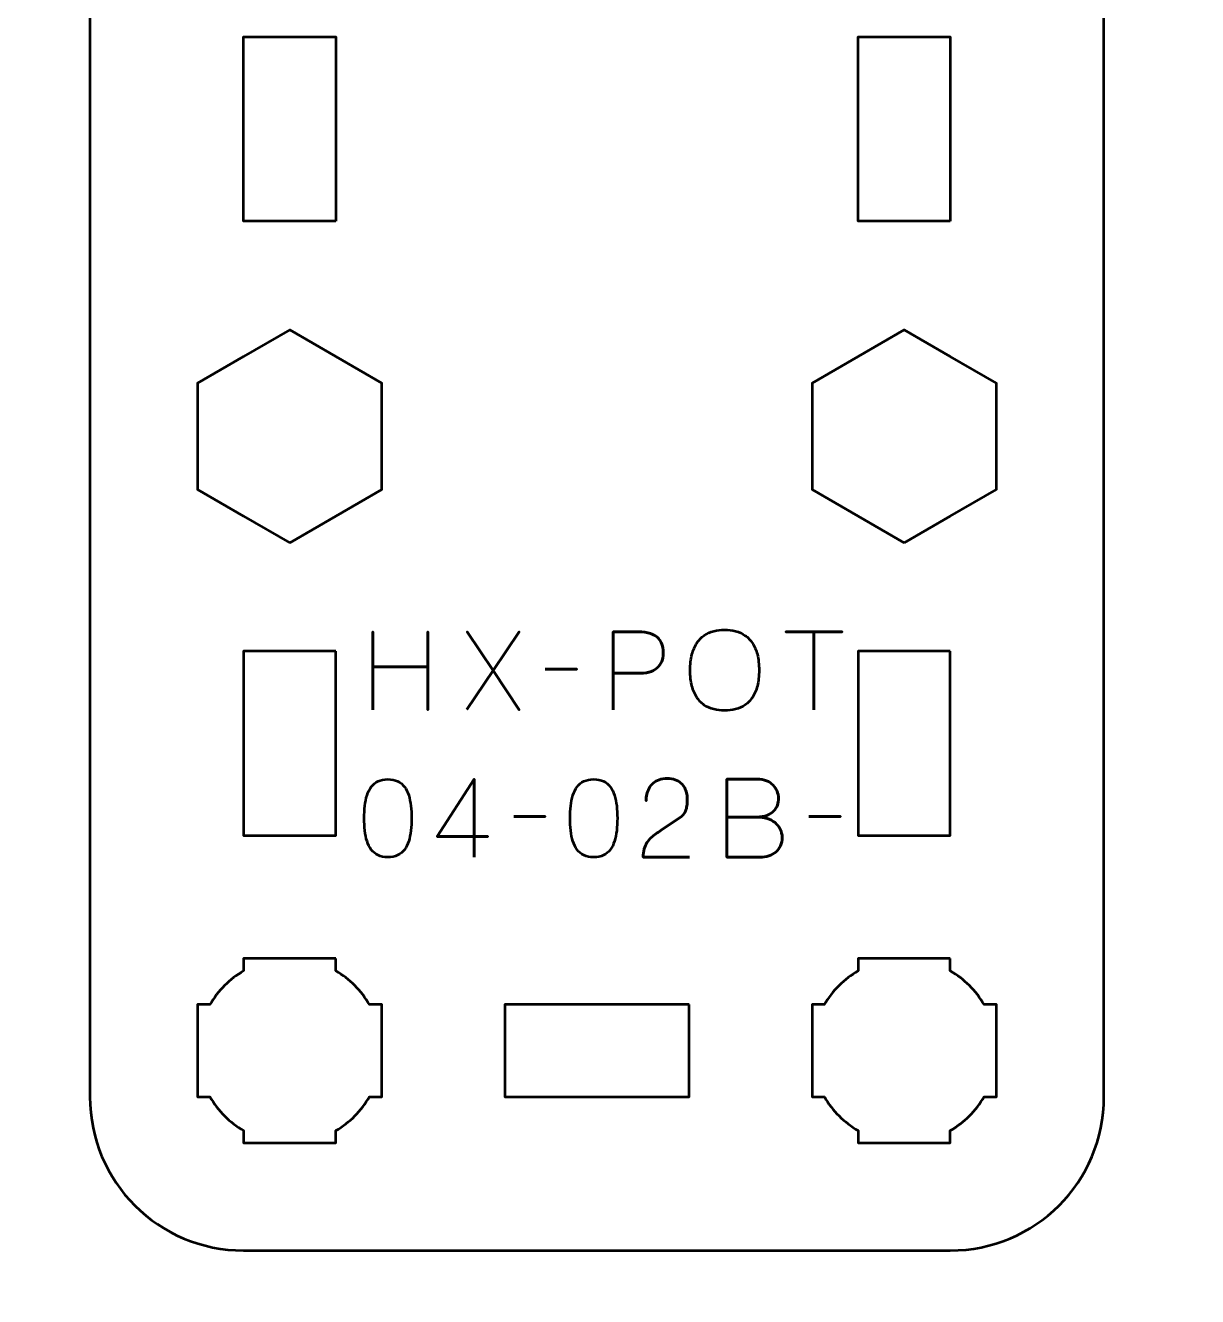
# Model space of a CAD drawing. Header units: centimetres. Extents: x -21 to 0, y -29.7 to 0.
# Drawn here: x -11.96 to -8.145, y -15.55 to -11.413 of the extents above; entities that cross this region are included whole.
import ezdxf

# ---------------------------------------------------------------- set-up
doc = ezdxf.new("R2010")
doc.units = ezdxf.units.CM
doc.header["$MEASUREMENT"] = 0
doc.layers.add('Layer 1', color=7, linetype='Continuous')

msp = doc.modelspace()

# ---------------------------------------------------------------- linework, layer by layer
at = {"layer": 'Layer 1', "color": 1, "lineweight": 53}
msp.add_open_spline([(-21.00003, -29.19995), (-21.00003, -29.19995), (-21.00003, -5.29992), (-21.00003, -5.29992), (-21.00003, -5.29992), (-21.00003, -5.21709), (-20.93286, -5.14992), (-20.85003, -5.14992), (-20.85003, -5.14992), (-20.7672, -5.14992), (-20.70003, -5.08275), (-20.70003, -4.99992), (-20.70003, -4.99992), (-20.70003, -4.91709), (-20.7672, -4.84992), (-20.85003, -4.84992), (-20.85003, -4.84992), (-20.93286, -4.84992), (-21.00003, -4.78275), (-21.00003, -4.69992), (-21.00003, -4.69992), (-21.00003, -4.61709), (-20.93286, -4.54992), (-20.85003, -4.54992), (-20.85003, -4.54992), (-20.7672, -4.54992), (-20.70003, -4.48275), (-20.70003, -4.39992), (-20.70003, -4.39992), (-20.70003, -4.31709), (-20.7672, -4.24992), (-20.85003, -4.24992), (-20.85003, -4.24992), (-20.93286, -4.24992), (-21.00003, -4.18275), (-21.00003, -4.09992), (-21.00003, -4.09992), (-21.00003, -4.01709), (-20.93286, -3.94992), (-20.85003, -3.94992), (-20.85003, -3.94992), (-20.7672, -3.94992), (-20.70003, -3.88275), (-20.70003, -3.79992), (-20.70003, -3.79992), (-20.70003, -3.71709), (-20.7672, -3.64992), (-20.85003, -3.64992), (-20.85003, -3.64992), (-20.93286, -3.64992), (-21.00003, -3.58275), (-21.00003, -3.49992), (-21.00003, -3.49992), (-21.00003, -3.41709), (-20.93286, -3.34992), (-20.85003, -3.34992), (-20.85003, -3.34992), (-20.7672, -3.34992), (-20.70003, -3.28275), (-20.70003, -3.19992), (-20.70003, -3.19992), (-20.70003, -3.11709), (-20.7672, -3.04992), (-20.85003, -3.04992), (-20.85003, -3.04992), (-20.93286, -3.04992), (-21.00003, -2.98275), (-21.00003, -2.89992), (-21.00003, -2.89992), (-21.00003, -2.81709), (-20.93286, -2.74992), (-20.85003, -2.74992), (-20.85003, -2.74992), (-20.7672, -2.74992), (-20.70003, -2.68275), (-20.70003, -2.59992), (-20.70003, -2.59992), (-20.70003, -2.51709), (-20.7672, -2.44992), (-20.85003, -2.44992), (-20.85003, -2.44992), (-20.93286, -2.44992), (-21.00003, -2.38275), (-21.00003, -2.29992), (-21.00003, -2.29992), (-21.00003, -2.21709), (-20.93286, -2.14992), (-20.85003, -2.14992), (-20.85003, -2.14992), (-20.7672, -2.14992), (-20.70003, -2.08275), (-20.70003, -1.99992), (-20.70003, -1.99992), (-20.70003, -1.91709), (-20.7672, -1.84992), (-20.85003, -1.84992), (-20.85003, -1.84992), (-20.93286, -1.84992), (-21.00003, -1.78275), (-21.00003, -1.69992), (-21.00003, -1.69992), (-21.00003, -1.61709), (-20.93286, -1.54992), (-20.85003, -1.54992), (-20.85003, -1.54992), (-20.7672, -1.54992), (-20.70003, -1.48275), (-20.70003, -1.39992), (-20.70003, -1.39992), (-20.70003, -1.31709), (-20.7672, -1.24992), (-20.85003, -1.24992), (-20.85003, -1.24992), (-20.93286, -1.24992), (-21.00003, -1.18275), (-21.00003, -1.09992), (-21.00003, -1.09992), (-21.00003, -1.09992), (-21.00003, -0.49992), (-21.00003, -0.49992), (-21.00003, -0.49992), (-21.00003, -0.22295), (-20.77694, 0.00004), (-20.49994, 0.00004), (-20.49994, 0.00004), (-20.49994, 0.00004), (-0.50008, 0.00004), (-0.50008, 0.00004), (-0.50008, 0.00004), (-0.22294, 0.00004), (0.00002, -0.22295), (0.00002, -0.49992), (0.00002, -0.49992), (0.00002, -0.49992), (0.00002, -29.19995), (0.00002, -29.19995), (0.00002, -29.19995), (0.00002, -29.47695), (-0.22294, -29.70004), (-0.50008, -29.70004), (-0.50008, -29.70004), (-0.50008, -29.70004), (-20.49994, -29.70004), (-20.49994, -29.70004), (-20.49994, -29.70004), (-20.77694, -29.70004), (-21.00003, -29.47695), (-21.00003, -29.19995)], degree=3, knots=[0, 0, 0, 0, 0.027027, 0.027027, 0.027027, 0.027027, 0.0540541, 0.0540541, 0.0540541, 0.0540541, 0.0810811, 0.0810811, 0.0810811, 0.0810811, 0.1081081, 0.1081081, 0.1081081, 0.1081081, 0.1351351, 0.1351351, 0.1351351, 0.1351351, 0.1621622, 0.1621622, 0.1621622, 0.1621622, 0.1891892, 0.1891892, 0.1891892, 0.1891892, 0.2162162, 0.2162162, 0.2162162, 0.2162162, 0.2432432, 0.2432432, 0.2432432, 0.2432432, 0.2702703, 0.2702703, 0.2702703, 0.2702703, 0.2972973, 0.2972973, 0.2972973, 0.2972973, 0.3243243, 0.3243243, 0.3243243, 0.3243243, 0.3513514, 0.3513514, 0.3513514, 0.3513514, 0.3783784, 0.3783784, 0.3783784, 0.3783784, 0.4054054, 0.4054054, 0.4054054, 0.4054054, 0.4324324, 0.4324324, 0.4324324, 0.4324324, 0.4594595, 0.4594595, 0.4594595, 0.4594595, 0.4864865, 0.4864865, 0.4864865, 0.4864865, 0.5135135, 0.5135135, 0.5135135, 0.5135135, 0.5405405, 0.5405405, 0.5405405, 0.5405405, 0.5675676, 0.5675676, 0.5675676, 0.5675676, 0.5945946, 0.5945946, 0.5945946, 0.5945946, 0.6216216, 0.6216216, 0.6216216, 0.6216216, 0.6486486, 0.6486486, 0.6486486, 0.6486486, 0.6756757, 0.6756757, 0.6756757, 0.6756757, 0.7027027, 0.7027027, 0.7027027, 0.7027027, 0.7297297, 0.7297297, 0.7297297, 0.7297297, 0.7567568, 0.7567568, 0.7567568, 0.7567568, 0.7837838, 0.7837838, 0.7837838, 0.7837838, 0.8108108, 0.8108108, 0.8108108, 0.8108108, 0.8378378, 0.8378378, 0.8378378, 0.8378378, 0.8648649, 0.8648649, 0.8648649, 0.8648649, 0.8918919, 0.8918919, 0.8918919, 0.8918919, 0.9189189, 0.9189189, 0.9189189, 0.9189189, 0.9459459, 0.9459459, 0.9459459, 0.9459459, 0.972973, 0.972973, 0.972973, 0.972973, 1, 1, 1, 1], dxfattribs=at)
at = {"layer": 'Layer 1', "color": 3, "lineweight": 53}
msp.add_open_spline([(-8.45002, -8.60008), (-8.45002, -8.60008), (-8.45002, -14.89993), (-8.45002, -14.89993), (-8.45002, -14.89993), (-8.45002, -15.17706), (-8.67312, -15.40002), (-8.95012, -15.40002), (-8.95012, -15.40002), (-8.95012, -15.40002), (-11.25004, -15.40002), (-11.25004, -15.40002), (-11.25004, -15.40002), (-11.52705, -15.40002), (-11.75, -15.17706), (-11.75, -14.89993), (-11.75, -14.89993), (-11.75, -14.89993), (-11.75, -8.60008), (-11.75, -8.60008), (-11.75, -8.60008), (-11.75, -8.32309), (-11.52705, -8.1), (-11.25004, -8.1), (-11.25004, -8.1), (-11.25004, -8.1), (-8.95012, -8.1), (-8.95012, -8.1), (-8.95012, -8.1), (-8.67312, -8.1), (-8.45002, -8.32309), (-8.45002, -8.60008)], degree=3, knots=[0, 0, 0, 0, 0.125, 0.125, 0.125, 0.125, 0.25, 0.25, 0.25, 0.25, 0.375, 0.375, 0.375, 0.375, 0.5, 0.5, 0.5, 0.5, 0.625, 0.625, 0.625, 0.625, 0.75, 0.75, 0.75, 0.75, 0.875, 0.875, 0.875, 0.875, 1, 1, 1, 1], dxfattribs=at)
at = {"layer": 'Layer 1', "lineweight": 53}
for points, knots in [([(-10.94996, -12.05002), (-10.94996, -12.05002), (-10.94996, -11.45002), (-10.94996, -11.45002), (-10.94996, -11.45002), (-10.94996, -11.45002), (-11.24996, -11.45002), (-11.24996, -11.45002), (-11.24996, -11.45002), (-11.24996, -11.45002), (-11.24996, -12.05002), (-11.24996, -12.05002), (-11.24996, -12.05002), (-11.24996, -12.05002), (-10.94996, -12.05002), (-10.94996, -12.05002)], [0, 0, 0, 0, 0.25, 0.25, 0.25, 0.25, 0.5, 0.5, 0.5, 0.5, 0.75, 0.75, 0.75, 0.75, 1, 1, 1, 1]), ([(-8.95004, -12.05002), (-8.95004, -12.05002), (-8.95004, -11.45002), (-8.95004, -11.45002), (-8.95004, -11.45002), (-8.95004, -11.45002), (-9.25004, -11.45002), (-9.25004, -11.45002), (-9.25004, -11.45002), (-9.25004, -11.45002), (-9.25004, -12.05002), (-9.25004, -12.05002), (-9.25004, -12.05002), (-9.25004, -12.05002), (-8.95004, -12.05002), (-8.95004, -12.05002)], [0, 0, 0, 0, 0.25, 0.25, 0.25, 0.25, 0.5, 0.5, 0.5, 0.5, 0.75, 0.75, 0.75, 0.75, 1, 1, 1, 1]), ([(-11.1, -13.09639), (-11.1, -13.09639), (-11.24999, -13.0098), (-11.24999, -13.0098), (-11.24999, -13.0098), (-11.24999, -13.0098), (-11.4, -12.9232), (-11.4, -12.9232), (-11.4, -12.9232), (-11.4, -12.9232), (-11.4, -12.74999), (-11.4, -12.74999), (-11.4, -12.74999), (-11.4, -12.74999), (-11.4, -12.57678), (-11.4, -12.57678), (-11.4, -12.57678), (-11.4, -12.57678), (-11.24999, -12.49018), (-11.24999, -12.49018), (-11.24999, -12.49018), (-11.24999, -12.49018), (-11.1, -12.40359), (-11.1, -12.40359), (-11.1, -12.40359), (-11.1, -12.40359), (-10.95001, -12.49018), (-10.95001, -12.49018), (-10.95001, -12.49018), (-10.95001, -12.49018), (-10.8, -12.57678), (-10.8, -12.57678), (-10.8, -12.57678), (-10.8, -12.57678), (-10.8, -12.74999), (-10.8, -12.74999), (-10.8, -12.74999), (-10.8, -12.74999), (-10.8, -12.9232), (-10.8, -12.9232), (-10.8, -12.9232), (-10.8, -12.9232), (-10.95001, -13.0098), (-10.95001, -13.0098), (-10.95001, -13.0098), (-10.95001, -13.0098), (-11.1, -13.09639), (-11.1, -13.09639)], [0, 0, 0, 0, 0.0833333, 0.0833333, 0.0833333, 0.0833333, 0.1666667, 0.1666667, 0.1666667, 0.1666667, 0.25, 0.25, 0.25, 0.25, 0.3333333, 0.3333333, 0.3333333, 0.3333333, 0.4166667, 0.4166667, 0.4166667, 0.4166667, 0.5, 0.5, 0.5, 0.5, 0.5833333, 0.5833333, 0.5833333, 0.5833333, 0.6666667, 0.6666667, 0.6666667, 0.6666667, 0.75, 0.75, 0.75, 0.75, 0.8333333, 0.8333333, 0.8333333, 0.8333333, 0.9166667, 0.9166667, 0.9166667, 0.9166667, 1, 1, 1, 1]), ([(-9.1, -13.09639), (-9.1, -13.09639), (-9.24999, -13.0098), (-9.24999, -13.0098), (-9.24999, -13.0098), (-9.24999, -13.0098), (-9.4, -12.9232), (-9.4, -12.9232), (-9.4, -12.9232), (-9.4, -12.9232), (-9.4, -12.74999), (-9.4, -12.74999), (-9.4, -12.74999), (-9.4, -12.74999), (-9.4, -12.57678), (-9.4, -12.57678), (-9.4, -12.57678), (-9.4, -12.57678), (-9.24999, -12.49018), (-9.24999, -12.49018), (-9.24999, -12.49018), (-9.24999, -12.49018), (-9.1, -12.40359), (-9.1, -12.40359), (-9.1, -12.40359), (-9.1, -12.40359), (-8.95001, -12.49018), (-8.95001, -12.49018), (-8.95001, -12.49018), (-8.95001, -12.49018), (-8.8, -12.57678), (-8.8, -12.57678), (-8.8, -12.57678), (-8.8, -12.57678), (-8.8, -12.74999), (-8.8, -12.74999), (-8.8, -12.74999), (-8.8, -12.74999), (-8.8, -12.9232), (-8.8, -12.9232), (-8.8, -12.9232), (-8.8, -12.9232), (-8.95001, -13.0098), (-8.95001, -13.0098), (-8.95001, -13.0098), (-8.95001, -13.0098), (-9.1, -13.09639), (-9.1, -13.09639)], [0, 0, 0, 0, 0.0833333, 0.0833333, 0.0833333, 0.0833333, 0.1666667, 0.1666667, 0.1666667, 0.1666667, 0.25, 0.25, 0.25, 0.25, 0.3333333, 0.3333333, 0.3333333, 0.3333333, 0.4166667, 0.4166667, 0.4166667, 0.4166667, 0.5, 0.5, 0.5, 0.5, 0.5833333, 0.5833333, 0.5833333, 0.5833333, 0.6666667, 0.6666667, 0.6666667, 0.6666667, 0.75, 0.75, 0.75, 0.75, 0.8333333, 0.8333333, 0.8333333, 0.8333333, 0.9166667, 0.9166667, 0.9166667, 0.9166667, 1, 1, 1, 1]), ([(-10.95004, -13.44998), (-10.95004, -13.44998), (-10.95004, -14.04998), (-10.95004, -14.04998), (-10.95004, -14.04998), (-10.95004, -14.04998), (-11.25004, -14.04998), (-11.25004, -14.04998), (-11.25004, -14.04998), (-11.25004, -14.04998), (-11.25004, -13.44998), (-11.25004, -13.44998), (-11.25004, -13.44998), (-11.25004, -13.44998), (-10.95004, -13.44998), (-10.95004, -13.44998)], [0, 0, 0, 0, 0.25, 0.25, 0.25, 0.25, 0.5, 0.5, 0.5, 0.5, 0.75, 0.75, 0.75, 0.75, 1, 1, 1, 1]), ([(-8.95012, -13.44998), (-8.95012, -13.44998), (-8.95012, -14.04998), (-8.95012, -14.04998), (-8.95012, -14.04998), (-8.95012, -14.04998), (-9.25012, -14.04998), (-9.25012, -14.04998), (-9.25012, -14.04998), (-9.25012, -14.04998), (-9.25012, -13.44998), (-9.25012, -13.44998), (-9.25012, -13.44998), (-9.25012, -13.44998), (-8.95012, -13.44998), (-8.95012, -13.44998)], [0, 0, 0, 0, 0.25, 0.25, 0.25, 0.25, 0.5, 0.5, 0.5, 0.5, 0.75, 0.75, 0.75, 0.75, 1, 1, 1, 1]), ([(-10.94993, -14.44999), (-10.94993, -14.44999), (-10.94993, -14.4901), (-10.94993, -14.4901), (-10.94993, -14.4901), (-10.90445, -14.51642), (-10.86642, -14.55445), (-10.84011, -14.59992), (-10.84011, -14.59992), (-10.84011, -14.59992), (-10.8, -14.59992), (-10.8, -14.59992), (-10.8, -14.59992), (-10.8, -14.59992), (-10.8, -14.74999), (-10.8, -14.74999), (-10.8, -14.74999), (-10.8, -14.74999), (-10.8, -14.89992), (-10.8, -14.89992), (-10.8, -14.89992), (-10.8, -14.89992), (-10.84011, -14.89992), (-10.84011, -14.89992), (-10.84011, -14.89992), (-10.86642, -14.94554), (-10.90445, -14.98346), (-10.94993, -15.00978), (-10.94993, -15.00978), (-10.94993, -15.00978), (-10.94993, -15.05), (-10.94993, -15.05), (-10.94993, -15.05), (-10.94993, -15.05), (-11.1, -15.05), (-11.1, -15.05), (-11.1, -15.05), (-11.1, -15.05), (-11.24993, -15.05), (-11.24993, -15.05), (-11.24993, -15.05), (-11.24993, -15.05), (-11.24993, -15.00978), (-11.24993, -15.00978), (-11.24993, -15.00978), (-11.2954, -14.98346), (-11.33343, -14.94554), (-11.35975, -14.89992), (-11.35975, -14.89992), (-11.35975, -14.89992), (-11.4, -14.89992), (-11.4, -14.89992), (-11.4, -14.89992), (-11.4, -14.89992), (-11.4, -14.74999), (-11.4, -14.74999), (-11.4, -14.74999), (-11.4, -14.74999), (-11.4, -14.59992), (-11.4, -14.59992), (-11.4, -14.59992), (-11.4, -14.59992), (-11.35975, -14.59992), (-11.35975, -14.59992), (-11.35975, -14.59992), (-11.33343, -14.55445), (-11.2954, -14.51642), (-11.24993, -14.4901), (-11.24993, -14.4901), (-11.24993, -14.4901), (-11.24993, -14.44999), (-11.24993, -14.44999), (-11.24993, -14.44999), (-11.24993, -14.44999), (-11.1, -14.44999), (-11.1, -14.44999), (-11.1, -14.44999), (-11.1, -14.44999), (-10.94993, -14.44999), (-10.94993, -14.44999)], [0, 0, 0, 0, 0.05, 0.05, 0.05, 0.05, 0.1, 0.1, 0.1, 0.1, 0.15, 0.15, 0.15, 0.15, 0.2, 0.2, 0.2, 0.2, 0.25, 0.25, 0.25, 0.25, 0.3, 0.3, 0.3, 0.3, 0.35, 0.35, 0.35, 0.35, 0.4, 0.4, 0.4, 0.4, 0.45, 0.45, 0.45, 0.45, 0.5, 0.5, 0.5, 0.5, 0.55, 0.55, 0.55, 0.55, 0.6, 0.6, 0.6, 0.6, 0.65, 0.65, 0.65, 0.65, 0.7, 0.7, 0.7, 0.7, 0.75, 0.75, 0.75, 0.75, 0.8, 0.8, 0.8, 0.8, 0.85, 0.85, 0.85, 0.85, 0.9, 0.9, 0.9, 0.9, 0.95, 0.95, 0.95, 0.95, 1, 1, 1, 1]), ([(-8.94993, -14.44999), (-8.94993, -14.44999), (-8.94993, -14.4901), (-8.94993, -14.4901), (-8.94993, -14.4901), (-8.90445, -14.51642), (-8.86642, -14.55445), (-8.84011, -14.59992), (-8.84011, -14.59992), (-8.84011, -14.59992), (-8.8, -14.59992), (-8.8, -14.59992), (-8.8, -14.59992), (-8.8, -14.59992), (-8.8, -14.74999), (-8.8, -14.74999), (-8.8, -14.74999), (-8.8, -14.74999), (-8.8, -14.89992), (-8.8, -14.89992), (-8.8, -14.89992), (-8.8, -14.89992), (-8.84011, -14.89992), (-8.84011, -14.89992), (-8.84011, -14.89992), (-8.86642, -14.94554), (-8.90445, -14.98346), (-8.94993, -15.00978), (-8.94993, -15.00978), (-8.94993, -15.00978), (-8.94993, -15.05), (-8.94993, -15.05), (-8.94993, -15.05), (-8.94993, -15.05), (-9.1, -15.05), (-9.1, -15.05), (-9.1, -15.05), (-9.1, -15.05), (-9.24993, -15.05), (-9.24993, -15.05), (-9.24993, -15.05), (-9.24993, -15.05), (-9.24993, -15.00978), (-9.24993, -15.00978), (-9.24993, -15.00978), (-9.2954, -14.98346), (-9.33343, -14.94554), (-9.35975, -14.89992), (-9.35975, -14.89992), (-9.35975, -14.89992), (-9.4, -14.89992), (-9.4, -14.89992), (-9.4, -14.89992), (-9.4, -14.89992), (-9.4, -14.74999), (-9.4, -14.74999), (-9.4, -14.74999), (-9.4, -14.74999), (-9.4, -14.59992), (-9.4, -14.59992), (-9.4, -14.59992), (-9.4, -14.59992), (-9.35975, -14.59992), (-9.35975, -14.59992), (-9.35975, -14.59992), (-9.33343, -14.55445), (-9.2954, -14.51642), (-9.24993, -14.4901), (-9.24993, -14.4901), (-9.24993, -14.4901), (-9.24993, -14.44999), (-9.24993, -14.44999), (-9.24993, -14.44999), (-9.24993, -14.44999), (-9.1, -14.44999), (-9.1, -14.44999), (-9.1, -14.44999), (-9.1, -14.44999), (-8.94993, -14.44999), (-8.94993, -14.44999)], [0, 0, 0, 0, 0.05, 0.05, 0.05, 0.05, 0.1, 0.1, 0.1, 0.1, 0.15, 0.15, 0.15, 0.15, 0.2, 0.2, 0.2, 0.2, 0.25, 0.25, 0.25, 0.25, 0.3, 0.3, 0.3, 0.3, 0.35, 0.35, 0.35, 0.35, 0.4, 0.4, 0.4, 0.4, 0.45, 0.45, 0.45, 0.45, 0.5, 0.5, 0.5, 0.5, 0.55, 0.55, 0.55, 0.55, 0.6, 0.6, 0.6, 0.6, 0.65, 0.65, 0.65, 0.65, 0.7, 0.7, 0.7, 0.7, 0.75, 0.75, 0.75, 0.75, 0.8, 0.8, 0.8, 0.8, 0.85, 0.85, 0.85, 0.85, 0.9, 0.9, 0.9, 0.9, 0.95, 0.95, 0.95, 0.95, 1, 1, 1, 1]), ([(-9.80007, -14.59993), (-9.80007, -14.59993), (-9.80007, -14.89993), (-9.80007, -14.89993), (-9.80007, -14.89993), (-9.80007, -14.89993), (-10.40007, -14.89993), (-10.40007, -14.89993), (-10.40007, -14.89993), (-10.40007, -14.89993), (-10.40007, -14.59993), (-10.40007, -14.59993), (-10.40007, -14.59993), (-10.40007, -14.59993), (-9.80007, -14.59993), (-9.80007, -14.59993)], [0, 0, 0, 0, 0.25, 0.25, 0.25, 0.25, 0.5, 0.5, 0.5, 0.5, 0.75, 0.75, 0.75, 0.75, 1, 1, 1, 1])]:
    msp.add_open_spline(points, degree=3, knots=knots, dxfattribs=at)
at = {"layer": 'Layer 1', "color": 5, "lineweight": 53}
for points, knots in [([(-10.82949, -13.64086), (-10.82949, -13.64086), (-10.82949, -13.5001), (-10.82949, -13.5001), (-10.82949, -13.5001), (-10.82949, -13.5001), (-10.64992, -13.5001), (-10.64992, -13.5001), (-10.64992, -13.5001), (-10.64992, -13.5001), (-10.64992, -13.64086), (-10.64992, -13.64086), (-10.64992, -13.64086), (-10.64992, -13.64086), (-10.64992, -13.38686), (-10.64992, -13.38686), (-10.64992, -13.38686), (-10.64992, -13.38686), (-10.64992, -13.5001), (-10.64992, -13.5001), (-10.64992, -13.5001), (-10.64992, -13.5001), (-10.82949, -13.5001), (-10.82949, -13.5001), (-10.82949, -13.5001), (-10.82949, -13.5001), (-10.82949, -13.38686), (-10.82949, -13.38686), (-10.82949, -13.38686), (-10.82949, -13.38686), (-10.82949, -13.64086), (-10.82949, -13.64086)], [0, 0, 0, 0, 0.125, 0.125, 0.125, 0.125, 0.25, 0.25, 0.25, 0.25, 0.375, 0.375, 0.375, 0.375, 0.5, 0.5, 0.5, 0.5, 0.625, 0.625, 0.625, 0.625, 0.75, 0.75, 0.75, 0.75, 0.875, 0.875, 0.875, 0.875, 1, 1, 1, 1]), ([(-10.52328, -13.6391), (-10.52328, -13.6391), (-10.43791, -13.5128), (-10.43791, -13.5128), (-10.43791, -13.5128), (-10.43791, -13.5128), (-10.52187, -13.38651), (-10.52187, -13.38651), (-10.52187, -13.38651), (-10.52187, -13.38651), (-10.43791, -13.5128), (-10.43791, -13.5128), (-10.43791, -13.5128), (-10.43791, -13.5128), (-10.35289, -13.38651), (-10.35289, -13.38651), (-10.35289, -13.38651), (-10.35289, -13.38651), (-10.43791, -13.5128), (-10.43791, -13.5128), (-10.43791, -13.5128), (-10.43791, -13.5128), (-10.35289, -13.64086), (-10.35289, -13.64086), (-10.35289, -13.64086), (-10.35289, -13.64086), (-10.43791, -13.5128), (-10.43791, -13.5128), (-10.43791, -13.5128), (-10.43791, -13.5128), (-10.52328, -13.6391), (-10.52328, -13.6391)], [0, 0, 0, 0, 0.125, 0.125, 0.125, 0.125, 0.25, 0.25, 0.25, 0.25, 0.375, 0.375, 0.375, 0.375, 0.5, 0.5, 0.5, 0.5, 0.625, 0.625, 0.625, 0.625, 0.75, 0.75, 0.75, 0.75, 0.875, 0.875, 0.875, 0.875, 1, 1, 1, 1]), ([(-10.04702, -13.64086), (-10.04702, -13.64086), (-10.04702, -13.38651), (-10.04702, -13.38651), (-10.04702, -13.38651), (-10.04702, -13.38651), (-9.96588, -13.38651), (-9.96588, -13.38651), (-9.96588, -13.38651), (-9.94965, -13.38656), (-9.93631, -13.38839), (-9.92578, -13.39191), (-9.92578, -13.39191), (-9.91531, -13.39538), (-9.90708, -13.40021), (-9.90114, -13.40632), (-9.90114, -13.40632), (-9.89521, -13.41238), (-9.89097, -13.41931), (-9.88839, -13.42713), (-9.88839, -13.42713), (-9.88586, -13.43495), (-9.88439, -13.44313), (-9.88404, -13.45177), (-9.88404, -13.45177), (-9.88362, -13.46041), (-9.88462, -13.46888), (-9.88697, -13.47711), (-9.88697, -13.47711), (-9.88939, -13.48534), (-9.89344, -13.49281), (-9.89926, -13.49951), (-9.89926, -13.49951), (-9.90503, -13.50622), (-9.91285, -13.51157), (-9.92266, -13.51551), (-9.92266, -13.51551), (-9.93248, -13.5195), (-9.94465, -13.5215), (-9.95918, -13.52162), (-9.95918, -13.52162), (-9.95918, -13.52162), (-10.04702, -13.52162), (-10.04702, -13.52162), (-10.04702, -13.52162), (-10.04702, -13.52162), (-9.95918, -13.52162), (-9.95918, -13.52162), (-9.95918, -13.52162), (-9.94495, -13.5215), (-9.9329, -13.5195), (-9.92313, -13.51551), (-9.92313, -13.51551), (-9.91332, -13.51157), (-9.9055, -13.50622), (-9.89962, -13.49951), (-9.89962, -13.49951), (-9.8938, -13.49281), (-9.88962, -13.48534), (-9.88715, -13.47711), (-9.88715, -13.47711), (-9.88468, -13.46888), (-9.88362, -13.46041), (-9.88404, -13.45177), (-9.88404, -13.45177), (-9.88439, -13.44313), (-9.88586, -13.43495), (-9.8885, -13.42713), (-9.8885, -13.42713), (-9.89109, -13.41931), (-9.89544, -13.41238), (-9.90138, -13.40632), (-9.90138, -13.40632), (-9.90738, -13.40021), (-9.91561, -13.39538), (-9.92607, -13.39191), (-9.92607, -13.39191), (-9.9366, -13.38839), (-9.94983, -13.38656), (-9.96588, -13.38651), (-9.96588, -13.38651), (-9.96588, -13.38651), (-10.04702, -13.38651), (-10.04702, -13.38651), (-10.04702, -13.38651), (-10.04702, -13.38651), (-10.04702, -13.64086), (-10.04702, -13.64086)], [0, 0, 0, 0, 0.0454545, 0.0454545, 0.0454545, 0.0454545, 0.0909091, 0.0909091, 0.0909091, 0.0909091, 0.1363636, 0.1363636, 0.1363636, 0.1363636, 0.1818182, 0.1818182, 0.1818182, 0.1818182, 0.2272727, 0.2272727, 0.2272727, 0.2272727, 0.2727273, 0.2727273, 0.2727273, 0.2727273, 0.3181818, 0.3181818, 0.3181818, 0.3181818, 0.3636364, 0.3636364, 0.3636364, 0.3636364, 0.4090909, 0.4090909, 0.4090909, 0.4090909, 0.4545455, 0.4545455, 0.4545455, 0.4545455, 0.5, 0.5, 0.5, 0.5, 0.5454545, 0.5454545, 0.5454545, 0.5454545, 0.5909091, 0.5909091, 0.5909091, 0.5909091, 0.6363636, 0.6363636, 0.6363636, 0.6363636, 0.6818182, 0.6818182, 0.6818182, 0.6818182, 0.7272727, 0.7272727, 0.7272727, 0.7272727, 0.7727273, 0.7727273, 0.7727273, 0.7727273, 0.8181818, 0.8181818, 0.8181818, 0.8181818, 0.8636364, 0.8636364, 0.8636364, 0.8636364, 0.9090909, 0.9090909, 0.9090909, 0.9090909, 0.9545455, 0.9545455, 0.9545455, 0.9545455, 1, 1, 1, 1]), ([(-9.68437, -13.64298), (-9.67196, -13.64304), (-9.6602, -13.64157), (-9.64897, -13.63868), (-9.64897, -13.63868), (-9.6378, -13.63574), (-9.62757, -13.63116), (-9.61822, -13.62481), (-9.61822, -13.62481), (-9.60887, -13.61852), (-9.60076, -13.61023), (-9.59388, -13.6), (-9.59388, -13.6), (-9.587, -13.58977), (-9.58171, -13.57736), (-9.57794, -13.56278), (-9.57794, -13.56278), (-9.57412, -13.5482), (-9.57224, -13.5312), (-9.57218, -13.51174), (-9.57218, -13.51174), (-9.57224, -13.49228), (-9.57412, -13.47529), (-9.57794, -13.46065), (-9.57794, -13.46065), (-9.58171, -13.44601), (-9.587, -13.43354), (-9.59388, -13.42325), (-9.59388, -13.42325), (-9.60076, -13.41296), (-9.60887, -13.40461), (-9.61822, -13.39821), (-9.61822, -13.39821), (-9.62757, -13.3918), (-9.6378, -13.38715), (-9.64897, -13.38415), (-9.64897, -13.38415), (-9.6602, -13.38121), (-9.67196, -13.37974), (-9.68437, -13.3798), (-9.68437, -13.3798), (-9.69677, -13.37974), (-9.70853, -13.38121), (-9.71976, -13.38415), (-9.71976, -13.38415), (-9.73093, -13.38715), (-9.74116, -13.3918), (-9.75051, -13.39821), (-9.75051, -13.39821), (-9.75986, -13.40461), (-9.76797, -13.41296), (-9.77485, -13.42325), (-9.77485, -13.42325), (-9.78173, -13.43354), (-9.78702, -13.44601), (-9.79079, -13.46065), (-9.79079, -13.46065), (-9.79461, -13.47529), (-9.79649, -13.49228), (-9.79655, -13.51174), (-9.79655, -13.51174), (-9.79649, -13.5312), (-9.79461, -13.5482), (-9.79079, -13.56278), (-9.79079, -13.56278), (-9.78702, -13.57736), (-9.78173, -13.58977), (-9.77485, -13.6), (-9.77485, -13.6), (-9.76797, -13.61023), (-9.75986, -13.61852), (-9.75051, -13.62481), (-9.75051, -13.62481), (-9.74116, -13.63116), (-9.73093, -13.63574), (-9.71976, -13.63868), (-9.71976, -13.63868), (-9.70853, -13.64157), (-9.69677, -13.64304), (-9.68437, -13.64298)], [0, 0, 0, 0, 0.05, 0.05, 0.05, 0.05, 0.1, 0.1, 0.1, 0.1, 0.15, 0.15, 0.15, 0.15, 0.2, 0.2, 0.2, 0.2, 0.25, 0.25, 0.25, 0.25, 0.3, 0.3, 0.3, 0.3, 0.35, 0.35, 0.35, 0.35, 0.4, 0.4, 0.4, 0.4, 0.45, 0.45, 0.45, 0.45, 0.5, 0.5, 0.5, 0.5, 0.55, 0.55, 0.55, 0.55, 0.6, 0.6, 0.6, 0.6, 0.65, 0.65, 0.65, 0.65, 0.7, 0.7, 0.7, 0.7, 0.75, 0.75, 0.75, 0.75, 0.8, 0.8, 0.8, 0.8, 0.85, 0.85, 0.85, 0.85, 0.9, 0.9, 0.9, 0.9, 0.95, 0.95, 0.95, 0.95, 1, 1, 1, 1]), ([(-9.68437, -13.64298), (-9.67196, -13.64304), (-9.6602, -13.64157), (-9.64897, -13.63868), (-9.64897, -13.63868), (-9.6378, -13.63574), (-9.62757, -13.63116), (-9.61822, -13.62481), (-9.61822, -13.62481), (-9.60887, -13.61852), (-9.60076, -13.61023), (-9.59388, -13.6), (-9.59388, -13.6), (-9.587, -13.58977), (-9.58171, -13.57736), (-9.57794, -13.56278), (-9.57794, -13.56278), (-9.57412, -13.5482), (-9.57224, -13.5312), (-9.57218, -13.51174), (-9.57218, -13.51174), (-9.57224, -13.49228), (-9.57412, -13.47529), (-9.57794, -13.46065), (-9.57794, -13.46065), (-9.58171, -13.44601), (-9.587, -13.43354), (-9.59388, -13.42325), (-9.59388, -13.42325), (-9.60076, -13.41296), (-9.60887, -13.40461), (-9.61822, -13.39821), (-9.61822, -13.39821), (-9.62757, -13.3918), (-9.6378, -13.38715), (-9.64897, -13.38415), (-9.64897, -13.38415), (-9.6602, -13.38121), (-9.67196, -13.37974), (-9.68437, -13.3798), (-9.68437, -13.3798), (-9.69677, -13.37974), (-9.70853, -13.38121), (-9.71976, -13.38415), (-9.71976, -13.38415), (-9.73093, -13.38715), (-9.74116, -13.3918), (-9.75051, -13.39821), (-9.75051, -13.39821), (-9.75986, -13.40461), (-9.76797, -13.41296), (-9.77485, -13.42325), (-9.77485, -13.42325), (-9.78173, -13.43354), (-9.78702, -13.44601), (-9.79079, -13.46065), (-9.79079, -13.46065), (-9.79461, -13.47529), (-9.79649, -13.49228), (-9.79655, -13.51174), (-9.79655, -13.51174), (-9.79649, -13.5312), (-9.79461, -13.5482), (-9.79079, -13.56278), (-9.79079, -13.56278), (-9.78702, -13.57736), (-9.78173, -13.58977), (-9.77485, -13.6), (-9.77485, -13.6), (-9.76797, -13.61023), (-9.75986, -13.61852), (-9.75051, -13.62481), (-9.75051, -13.62481), (-9.74116, -13.63116), (-9.73093, -13.63574), (-9.71976, -13.63868), (-9.71976, -13.63868), (-9.70853, -13.64157), (-9.69677, -13.64304), (-9.68437, -13.64298)], [0, 0, 0, 0, 0.05, 0.05, 0.05, 0.05, 0.1, 0.1, 0.1, 0.1, 0.15, 0.15, 0.15, 0.15, 0.2, 0.2, 0.2, 0.2, 0.25, 0.25, 0.25, 0.25, 0.3, 0.3, 0.3, 0.3, 0.35, 0.35, 0.35, 0.35, 0.4, 0.4, 0.4, 0.4, 0.45, 0.45, 0.45, 0.45, 0.5, 0.5, 0.5, 0.5, 0.55, 0.55, 0.55, 0.55, 0.6, 0.6, 0.6, 0.6, 0.65, 0.65, 0.65, 0.65, 0.7, 0.7, 0.7, 0.7, 0.75, 0.75, 0.75, 0.75, 0.8, 0.8, 0.8, 0.8, 0.85, 0.85, 0.85, 0.85, 0.9, 0.9, 0.9, 0.9, 0.95, 0.95, 0.95, 0.95, 1, 1, 1, 1]), ([(-9.39368, -13.64086), (-9.39368, -13.64086), (-9.39368, -13.38651), (-9.39368, -13.38651), (-9.39368, -13.38651), (-9.39368, -13.38651), (-9.48505, -13.38651), (-9.48505, -13.38651), (-9.48505, -13.38651), (-9.48505, -13.38651), (-9.3016, -13.38651), (-9.3016, -13.38651), (-9.3016, -13.38651), (-9.3016, -13.38651), (-9.39368, -13.38651), (-9.39368, -13.38651), (-9.39368, -13.38651), (-9.39368, -13.38651), (-9.39368, -13.64086), (-9.39368, -13.64086)], [0, 0, 0, 0, 0.2, 0.2, 0.2, 0.2, 0.4, 0.4, 0.4, 0.4, 0.6, 0.6, 0.6, 0.6, 0.8, 0.8, 0.8, 0.8, 1, 1, 1, 1]), ([(-10.26857, -13.50786), (-10.26857, -13.50786), (-10.16591, -13.50786), (-10.16591, -13.50786), (-10.16591, -13.50786), (-10.16591, -13.50786), (-10.26857, -13.50786), (-10.26857, -13.50786)], [0, 0, 0, 0, 0.5, 0.5, 0.5, 0.5, 1, 1, 1, 1]), ([(-10.78045, -14.12028), (-10.76811, -14.12022), (-10.75746, -14.11805), (-10.74859, -14.11381), (-10.74859, -14.11381), (-10.73977, -14.10958), (-10.73242, -14.10352), (-10.72654, -14.09582), (-10.72654, -14.09582), (-10.72072, -14.08806), (-10.71613, -14.07889), (-10.71272, -14.0683), (-10.71272, -14.0683), (-10.70937, -14.05772), (-10.70696, -14.04614), (-10.70561, -14.03344), (-10.70561, -14.03344), (-10.70419, -14.02074), (-10.70349, -14.00739), (-10.70355, -13.99328), (-10.70355, -13.99328), (-10.70349, -13.97923), (-10.70419, -13.96588), (-10.70561, -13.95324), (-10.70561, -13.95324), (-10.70696, -13.9406), (-10.70937, -13.92896), (-10.71272, -13.91837), (-10.71272, -13.91837), (-10.71613, -13.90785), (-10.72072, -13.89868), (-10.72654, -13.89086), (-10.72654, -13.89086), (-10.73242, -13.88309), (-10.73977, -13.87704), (-10.74859, -13.8728), (-10.74859, -13.8728), (-10.75746, -13.86851), (-10.76811, -13.86634), (-10.78045, -13.86628), (-10.78045, -13.86628), (-10.7928, -13.86634), (-10.80344, -13.86851), (-10.81232, -13.8728), (-10.81232, -13.8728), (-10.82114, -13.87704), (-10.82849, -13.88309), (-10.83437, -13.89086), (-10.83437, -13.89086), (-10.84019, -13.89868), (-10.84478, -13.90785), (-10.84819, -13.91837), (-10.84819, -13.91837), (-10.85154, -13.92896), (-10.85395, -13.9406), (-10.8553, -13.95324), (-10.8553, -13.95324), (-10.85671, -13.96588), (-10.85742, -13.97923), (-10.85736, -13.99328), (-10.85736, -13.99328), (-10.85742, -14.00739), (-10.85671, -14.02074), (-10.8553, -14.03344), (-10.8553, -14.03344), (-10.85395, -14.04614), (-10.85154, -14.05772), (-10.84819, -14.0683), (-10.84819, -14.0683), (-10.84478, -14.07889), (-10.84019, -14.08806), (-10.83437, -14.09582), (-10.83437, -14.09582), (-10.82849, -14.10352), (-10.82114, -14.10958), (-10.81232, -14.11381), (-10.81232, -14.11381), (-10.80344, -14.11805), (-10.7928, -14.12022), (-10.78045, -14.12028)], [0, 0, 0, 0, 0.05, 0.05, 0.05, 0.05, 0.1, 0.1, 0.1, 0.1, 0.15, 0.15, 0.15, 0.15, 0.2, 0.2, 0.2, 0.2, 0.25, 0.25, 0.25, 0.25, 0.3, 0.3, 0.3, 0.3, 0.35, 0.35, 0.35, 0.35, 0.4, 0.4, 0.4, 0.4, 0.45, 0.45, 0.45, 0.45, 0.5, 0.5, 0.5, 0.5, 0.55, 0.55, 0.55, 0.55, 0.6, 0.6, 0.6, 0.6, 0.65, 0.65, 0.65, 0.65, 0.7, 0.7, 0.7, 0.7, 0.75, 0.75, 0.75, 0.75, 0.8, 0.8, 0.8, 0.8, 0.85, 0.85, 0.85, 0.85, 0.9, 0.9, 0.9, 0.9, 0.95, 0.95, 0.95, 0.95, 1, 1, 1, 1]), ([(-10.78045, -14.12028), (-10.76811, -14.12022), (-10.75746, -14.11805), (-10.74859, -14.11381), (-10.74859, -14.11381), (-10.73977, -14.10958), (-10.73242, -14.10352), (-10.72654, -14.09582), (-10.72654, -14.09582), (-10.72072, -14.08806), (-10.71613, -14.07889), (-10.71272, -14.0683), (-10.71272, -14.0683), (-10.70937, -14.05772), (-10.70696, -14.04614), (-10.70561, -14.03344), (-10.70561, -14.03344), (-10.70419, -14.02074), (-10.70349, -14.00739), (-10.70355, -13.99328), (-10.70355, -13.99328), (-10.70349, -13.97923), (-10.70419, -13.96588), (-10.70561, -13.95324), (-10.70561, -13.95324), (-10.70696, -13.9406), (-10.70937, -13.92896), (-10.71272, -13.91837), (-10.71272, -13.91837), (-10.71613, -13.90785), (-10.72072, -13.89868), (-10.72654, -13.89086), (-10.72654, -13.89086), (-10.73242, -13.88309), (-10.73977, -13.87704), (-10.74859, -13.8728), (-10.74859, -13.8728), (-10.75746, -13.86851), (-10.76811, -13.86634), (-10.78045, -13.86628), (-10.78045, -13.86628), (-10.7928, -13.86634), (-10.80344, -13.86851), (-10.81232, -13.8728), (-10.81232, -13.8728), (-10.82114, -13.87704), (-10.82849, -13.88309), (-10.83437, -13.89086), (-10.83437, -13.89086), (-10.84019, -13.89868), (-10.84478, -13.90785), (-10.84819, -13.91837), (-10.84819, -13.91837), (-10.85154, -13.92896), (-10.85395, -13.9406), (-10.8553, -13.95324), (-10.8553, -13.95324), (-10.85671, -13.96588), (-10.85742, -13.97923), (-10.85736, -13.99328), (-10.85736, -13.99328), (-10.85742, -14.00739), (-10.85671, -14.02074), (-10.8553, -14.03344), (-10.8553, -14.03344), (-10.85395, -14.04614), (-10.85154, -14.05772), (-10.84819, -14.0683), (-10.84819, -14.0683), (-10.84478, -14.07889), (-10.84019, -14.08806), (-10.83437, -14.09582), (-10.83437, -14.09582), (-10.82849, -14.10352), (-10.82114, -14.10958), (-10.81232, -14.11381), (-10.81232, -14.11381), (-10.80344, -14.11805), (-10.7928, -14.12022), (-10.78045, -14.12028)], [0, 0, 0, 0, 0.05, 0.05, 0.05, 0.05, 0.1, 0.1, 0.1, 0.1, 0.15, 0.15, 0.15, 0.15, 0.2, 0.2, 0.2, 0.2, 0.25, 0.25, 0.25, 0.25, 0.3, 0.3, 0.3, 0.3, 0.35, 0.35, 0.35, 0.35, 0.4, 0.4, 0.4, 0.4, 0.45, 0.45, 0.45, 0.45, 0.5, 0.5, 0.5, 0.5, 0.55, 0.55, 0.55, 0.55, 0.6, 0.6, 0.6, 0.6, 0.65, 0.65, 0.65, 0.65, 0.7, 0.7, 0.7, 0.7, 0.75, 0.75, 0.75, 0.75, 0.8, 0.8, 0.8, 0.8, 0.85, 0.85, 0.85, 0.85, 0.9, 0.9, 0.9, 0.9, 0.95, 0.95, 0.95, 0.95, 1, 1, 1, 1]), ([(-10.49999, -14.12028), (-10.49999, -14.12028), (-10.49999, -13.86593), (-10.49999, -13.86593), (-10.49999, -13.86593), (-10.49999, -13.86593), (-10.61994, -14.05255), (-10.61994, -14.05255), (-10.61994, -14.05255), (-10.61994, -14.05255), (-10.45484, -14.05255), (-10.45484, -14.05255), (-10.45484, -14.05255), (-10.45484, -14.05255), (-10.61994, -14.05255), (-10.61994, -14.05255), (-10.61994, -14.05255), (-10.61994, -14.05255), (-10.49999, -13.86593), (-10.49999, -13.86593), (-10.49999, -13.86593), (-10.49999, -13.86593), (-10.49999, -14.12028), (-10.49999, -14.12028)], [0, 0, 0, 0, 0.1666667, 0.1666667, 0.1666667, 0.1666667, 0.3333333, 0.3333333, 0.3333333, 0.3333333, 0.5, 0.5, 0.5, 0.5, 0.6666667, 0.6666667, 0.6666667, 0.6666667, 0.8333333, 0.8333333, 0.8333333, 0.8333333, 1, 1, 1, 1]), ([(-10.11052, -14.12028), (-10.09818, -14.12022), (-10.08753, -14.11805), (-10.07866, -14.11381), (-10.07866, -14.11381), (-10.06984, -14.10958), (-10.06249, -14.10352), (-10.05661, -14.09582), (-10.05661, -14.09582), (-10.05079, -14.08806), (-10.0462, -14.07889), (-10.04279, -14.0683), (-10.04279, -14.0683), (-10.03944, -14.05772), (-10.03703, -14.04614), (-10.03568, -14.03344), (-10.03568, -14.03344), (-10.03426, -14.02074), (-10.03356, -14.00739), (-10.03362, -13.99328), (-10.03362, -13.99328), (-10.03356, -13.97923), (-10.03426, -13.96588), (-10.03568, -13.95324), (-10.03568, -13.95324), (-10.03703, -13.9406), (-10.03944, -13.92896), (-10.04279, -13.91837), (-10.04279, -13.91837), (-10.0462, -13.90785), (-10.05079, -13.89868), (-10.05661, -13.89086), (-10.05661, -13.89086), (-10.06249, -13.88309), (-10.06984, -13.87704), (-10.07866, -13.8728), (-10.07866, -13.8728), (-10.08753, -13.86851), (-10.09818, -13.86634), (-10.11052, -13.86628), (-10.11052, -13.86628), (-10.12287, -13.86634), (-10.13351, -13.86851), (-10.14239, -13.8728), (-10.14239, -13.8728), (-10.15121, -13.87704), (-10.15856, -13.88309), (-10.16444, -13.89086), (-10.16444, -13.89086), (-10.17026, -13.89868), (-10.17485, -13.90785), (-10.17826, -13.91837), (-10.17826, -13.91837), (-10.18161, -13.92896), (-10.18402, -13.9406), (-10.18537, -13.95324), (-10.18537, -13.95324), (-10.18678, -13.96588), (-10.18749, -13.97923), (-10.18743, -13.99328), (-10.18743, -13.99328), (-10.18749, -14.00739), (-10.18678, -14.02074), (-10.18537, -14.03344), (-10.18537, -14.03344), (-10.18402, -14.04614), (-10.18161, -14.05772), (-10.17826, -14.0683), (-10.17826, -14.0683), (-10.17485, -14.07889), (-10.17026, -14.08806), (-10.16444, -14.09582), (-10.16444, -14.09582), (-10.15856, -14.10352), (-10.15121, -14.10958), (-10.14239, -14.11381), (-10.14239, -14.11381), (-10.13351, -14.11805), (-10.12287, -14.12022), (-10.11052, -14.12028)], [0, 0, 0, 0, 0.05, 0.05, 0.05, 0.05, 0.1, 0.1, 0.1, 0.1, 0.15, 0.15, 0.15, 0.15, 0.2, 0.2, 0.2, 0.2, 0.25, 0.25, 0.25, 0.25, 0.3, 0.3, 0.3, 0.3, 0.35, 0.35, 0.35, 0.35, 0.4, 0.4, 0.4, 0.4, 0.45, 0.45, 0.45, 0.45, 0.5, 0.5, 0.5, 0.5, 0.55, 0.55, 0.55, 0.55, 0.6, 0.6, 0.6, 0.6, 0.65, 0.65, 0.65, 0.65, 0.7, 0.7, 0.7, 0.7, 0.75, 0.75, 0.75, 0.75, 0.8, 0.8, 0.8, 0.8, 0.85, 0.85, 0.85, 0.85, 0.9, 0.9, 0.9, 0.9, 0.95, 0.95, 0.95, 0.95, 1, 1, 1, 1]), ([(-10.11052, -14.12028), (-10.09818, -14.12022), (-10.08753, -14.11805), (-10.07866, -14.11381), (-10.07866, -14.11381), (-10.06984, -14.10958), (-10.06249, -14.10352), (-10.05661, -14.09582), (-10.05661, -14.09582), (-10.05079, -14.08806), (-10.0462, -14.07889), (-10.04279, -14.0683), (-10.04279, -14.0683), (-10.03944, -14.05772), (-10.03703, -14.04614), (-10.03568, -14.03344), (-10.03568, -14.03344), (-10.03426, -14.02074), (-10.03356, -14.00739), (-10.03362, -13.99328), (-10.03362, -13.99328), (-10.03356, -13.97923), (-10.03426, -13.96588), (-10.03568, -13.95324), (-10.03568, -13.95324), (-10.03703, -13.9406), (-10.03944, -13.92896), (-10.04279, -13.91837), (-10.04279, -13.91837), (-10.0462, -13.90785), (-10.05079, -13.89868), (-10.05661, -13.89086), (-10.05661, -13.89086), (-10.06249, -13.88309), (-10.06984, -13.87704), (-10.07866, -13.8728), (-10.07866, -13.8728), (-10.08753, -13.86851), (-10.09818, -13.86634), (-10.11052, -13.86628), (-10.11052, -13.86628), (-10.12287, -13.86634), (-10.13351, -13.86851), (-10.14239, -13.8728), (-10.14239, -13.8728), (-10.15121, -13.87704), (-10.15856, -13.88309), (-10.16444, -13.89086), (-10.16444, -13.89086), (-10.17026, -13.89868), (-10.17485, -13.90785), (-10.17826, -13.91837), (-10.17826, -13.91837), (-10.18161, -13.92896), (-10.18402, -13.9406), (-10.18537, -13.95324), (-10.18537, -13.95324), (-10.18678, -13.96588), (-10.18749, -13.97923), (-10.18743, -13.99328), (-10.18743, -13.99328), (-10.18749, -14.00739), (-10.18678, -14.02074), (-10.18537, -14.03344), (-10.18537, -14.03344), (-10.18402, -14.04614), (-10.18161, -14.05772), (-10.17826, -14.0683), (-10.17826, -14.0683), (-10.17485, -14.07889), (-10.17026, -14.08806), (-10.16444, -14.09582), (-10.16444, -14.09582), (-10.15856, -14.10352), (-10.15121, -14.10958), (-10.14239, -14.11381), (-10.14239, -14.11381), (-10.13351, -14.11805), (-10.12287, -14.12022), (-10.11052, -14.12028)], [0, 0, 0, 0, 0.05, 0.05, 0.05, 0.05, 0.1, 0.1, 0.1, 0.1, 0.15, 0.15, 0.15, 0.15, 0.2, 0.2, 0.2, 0.2, 0.25, 0.25, 0.25, 0.25, 0.3, 0.3, 0.3, 0.3, 0.35, 0.35, 0.35, 0.35, 0.4, 0.4, 0.4, 0.4, 0.45, 0.45, 0.45, 0.45, 0.5, 0.5, 0.5, 0.5, 0.55, 0.55, 0.55, 0.55, 0.6, 0.6, 0.6, 0.6, 0.65, 0.65, 0.65, 0.65, 0.7, 0.7, 0.7, 0.7, 0.75, 0.75, 0.75, 0.75, 0.8, 0.8, 0.8, 0.8, 0.85, 0.85, 0.85, 0.85, 0.9, 0.9, 0.9, 0.9, 0.95, 0.95, 0.95, 0.95, 1, 1, 1, 1]), ([(-9.79867, -14.12028), (-9.79867, -14.12028), (-9.95001, -14.12028), (-9.95001, -14.12028), (-9.95001, -14.12028), (-9.94972, -14.11005), (-9.94842, -14.10099), (-9.94625, -14.09323), (-9.94625, -14.09323), (-9.94401, -14.08547), (-9.94101, -14.07865), (-9.93731, -14.07277), (-9.93731, -14.07277), (-9.93355, -14.06689), (-9.92925, -14.06166), (-9.92437, -14.05707), (-9.92437, -14.05707), (-9.91949, -14.05243), (-9.91426, -14.0482), (-9.90862, -14.0442), (-9.90862, -14.0442), (-9.90297, -14.04026), (-9.89715, -14.03632), (-9.8911, -14.03244), (-9.8911, -14.03244), (-9.8911, -14.03244), (-9.83077, -13.99222), (-9.83077, -13.99222), (-9.83077, -13.99222), (-9.8246, -13.98787), (-9.81978, -13.98311), (-9.81636, -13.97799), (-9.81636, -13.97799), (-9.8129, -13.97288), (-9.81049, -13.96747), (-9.80902, -13.96176), (-9.80902, -13.96176), (-9.8076, -13.95612), (-9.80672, -13.9503), (-9.80643, -13.94442), (-9.80643, -13.94442), (-9.80613, -13.93848), (-9.80602, -13.93254), (-9.80608, -13.9266), (-9.80608, -13.9266), (-9.80608, -13.92172), (-9.80672, -13.91649), (-9.80802, -13.91085), (-9.80802, -13.91085), (-9.80937, -13.90526), (-9.81148, -13.89967), (-9.81448, -13.89415), (-9.81448, -13.89415), (-9.81748, -13.88862), (-9.82148, -13.88356), (-9.82648, -13.87898), (-9.82648, -13.87898), (-9.83148, -13.87445), (-9.83765, -13.87081), (-9.845, -13.86804), (-9.845, -13.86804), (-9.85235, -13.86528), (-9.86099, -13.86387), (-9.87099, -13.86381), (-9.87099, -13.86381), (-9.88104, -13.86387), (-9.88992, -13.86528), (-9.89756, -13.86798), (-9.89756, -13.86798), (-9.90521, -13.87069), (-9.91173, -13.87445), (-9.91714, -13.87921), (-9.91714, -13.87921), (-9.92255, -13.88398), (-9.9269, -13.8895), (-9.93031, -13.89568), (-9.93031, -13.89568), (-9.93372, -13.90185), (-9.93619, -13.90844), (-9.93778, -13.91537), (-9.93778, -13.91537), (-9.93937, -13.92231), (-9.94013, -13.92937), (-9.94013, -13.93648), (-9.94013, -13.93648), (-9.94013, -13.92937), (-9.93937, -13.92231), (-9.93778, -13.91537), (-9.93778, -13.91537), (-9.93619, -13.90844), (-9.93372, -13.90185), (-9.93031, -13.89568), (-9.93031, -13.89568), (-9.9269, -13.8895), (-9.92255, -13.88398), (-9.91714, -13.87921), (-9.91714, -13.87921), (-9.91173, -13.87445), (-9.90521, -13.87069), (-9.89756, -13.86798), (-9.89756, -13.86798), (-9.88992, -13.86528), (-9.88104, -13.86387), (-9.87099, -13.86381), (-9.87099, -13.86381), (-9.86099, -13.86387), (-9.85235, -13.86528), (-9.845, -13.86804), (-9.845, -13.86804), (-9.83765, -13.87081), (-9.83148, -13.87445), (-9.82648, -13.87898), (-9.82648, -13.87898), (-9.82148, -13.88356), (-9.81748, -13.88862), (-9.81448, -13.89415), (-9.81448, -13.89415), (-9.81148, -13.89967), (-9.80937, -13.90526), (-9.80802, -13.91085), (-9.80802, -13.91085), (-9.80672, -13.91649), (-9.80608, -13.92172), (-9.80608, -13.9266), (-9.80608, -13.9266), (-9.80602, -13.93254), (-9.80613, -13.93848), (-9.80643, -13.94442), (-9.80643, -13.94442), (-9.80672, -13.9503), (-9.8076, -13.95612), (-9.80902, -13.96176), (-9.80902, -13.96176), (-9.81049, -13.96747), (-9.8129, -13.97288), (-9.81636, -13.97799), (-9.81636, -13.97799), (-9.81978, -13.98311), (-9.8246, -13.98787), (-9.83077, -13.99222), (-9.83077, -13.99222), (-9.83077, -13.99222), (-9.8911, -14.03244), (-9.8911, -14.03244), (-9.8911, -14.03244), (-9.89715, -14.03632), (-9.90297, -14.04026), (-9.90862, -14.0442), (-9.90862, -14.0442), (-9.91426, -14.0482), (-9.91949, -14.05243), (-9.92437, -14.05707), (-9.92437, -14.05707), (-9.92925, -14.06166), (-9.93355, -14.06689), (-9.93731, -14.07277), (-9.93731, -14.07277), (-9.94101, -14.07865), (-9.94401, -14.08547), (-9.94625, -14.09323), (-9.94625, -14.09323), (-9.94842, -14.10099), (-9.94972, -14.11005), (-9.95001, -14.12028), (-9.95001, -14.12028), (-9.95001, -14.12028), (-9.79867, -14.12028), (-9.79867, -14.12028)], [0, 0, 0, 0, 0.0238095, 0.0238095, 0.0238095, 0.0238095, 0.047619, 0.047619, 0.047619, 0.047619, 0.0714286, 0.0714286, 0.0714286, 0.0714286, 0.0952381, 0.0952381, 0.0952381, 0.0952381, 0.1190476, 0.1190476, 0.1190476, 0.1190476, 0.1428571, 0.1428571, 0.1428571, 0.1428571, 0.1666667, 0.1666667, 0.1666667, 0.1666667, 0.1904762, 0.1904762, 0.1904762, 0.1904762, 0.2142857, 0.2142857, 0.2142857, 0.2142857, 0.2380952, 0.2380952, 0.2380952, 0.2380952, 0.2619048, 0.2619048, 0.2619048, 0.2619048, 0.2857143, 0.2857143, 0.2857143, 0.2857143, 0.3095238, 0.3095238, 0.3095238, 0.3095238, 0.3333333, 0.3333333, 0.3333333, 0.3333333, 0.3571429, 0.3571429, 0.3571429, 0.3571429, 0.3809524, 0.3809524, 0.3809524, 0.3809524, 0.4047619, 0.4047619, 0.4047619, 0.4047619, 0.4285714, 0.4285714, 0.4285714, 0.4285714, 0.452381, 0.452381, 0.452381, 0.452381, 0.4761905, 0.4761905, 0.4761905, 0.4761905, 0.5, 0.5, 0.5, 0.5, 0.5238095, 0.5238095, 0.5238095, 0.5238095, 0.547619, 0.547619, 0.547619, 0.547619, 0.5714286, 0.5714286, 0.5714286, 0.5714286, 0.5952381, 0.5952381, 0.5952381, 0.5952381, 0.6190476, 0.6190476, 0.6190476, 0.6190476, 0.6428571, 0.6428571, 0.6428571, 0.6428571, 0.6666667, 0.6666667, 0.6666667, 0.6666667, 0.6904762, 0.6904762, 0.6904762, 0.6904762, 0.7142857, 0.7142857, 0.7142857, 0.7142857, 0.7380952, 0.7380952, 0.7380952, 0.7380952, 0.7619048, 0.7619048, 0.7619048, 0.7619048, 0.7857143, 0.7857143, 0.7857143, 0.7857143, 0.8095238, 0.8095238, 0.8095238, 0.8095238, 0.8333333, 0.8333333, 0.8333333, 0.8333333, 0.8571429, 0.8571429, 0.8571429, 0.8571429, 0.8809524, 0.8809524, 0.8809524, 0.8809524, 0.9047619, 0.9047619, 0.9047619, 0.9047619, 0.9285714, 0.9285714, 0.9285714, 0.9285714, 0.952381, 0.952381, 0.952381, 0.952381, 0.9761905, 0.9761905, 0.9761905, 0.9761905, 1, 1, 1, 1]), ([(-9.67731, -13.9894), (-9.67731, -13.9894), (-9.57959, -13.9894), (-9.57959, -13.9894), (-9.57959, -13.9894), (-9.56689, -13.98934), (-9.55607, -13.98758), (-9.54696, -13.98411), (-9.54696, -13.98411), (-9.5379, -13.9807), (-9.53055, -13.97605), (-9.52485, -13.97023), (-9.52485, -13.97023), (-9.51915, -13.96441), (-9.51503, -13.95782), (-9.51244, -13.95053), (-9.51244, -13.95053), (-9.50992, -13.9433), (-9.50874, -13.93578), (-9.50903, -13.92801), (-9.50903, -13.92801), (-9.50939, -13.92025), (-9.51103, -13.91273), (-9.51397, -13.90538), (-9.51397, -13.90538), (-9.51685, -13.89803), (-9.5212, -13.89138), (-9.52691, -13.88545), (-9.52691, -13.88545), (-9.53261, -13.87951), (-9.53973, -13.8748), (-9.54837, -13.87133), (-9.54837, -13.87133), (-9.55701, -13.86781), (-9.56718, -13.86598), (-9.57888, -13.86593), (-9.57888, -13.86593), (-9.57888, -13.86593), (-9.67731, -13.86593), (-9.67731, -13.86593), (-9.67731, -13.86593), (-9.67731, -13.86593), (-9.67731, -14.12028), (-9.67731, -14.12028), (-9.67731, -14.12028), (-9.67731, -14.12028), (-9.56901, -14.12028), (-9.56901, -14.12028), (-9.56901, -14.12028), (-9.55889, -14.12028), (-9.54949, -14.11881), (-9.54078, -14.11593), (-9.54078, -14.11593), (-9.53208, -14.11299), (-9.5245, -14.10881), (-9.51791, -14.10323), (-9.51791, -14.10323), (-9.51139, -14.0977), (-9.50627, -14.091), (-9.50262, -14.08306), (-9.50262, -14.08306), (-9.49898, -14.07512), (-9.4971, -14.06613), (-9.49704, -14.05607), (-9.49704, -14.05607), (-9.49727, -14.04596), (-9.49939, -14.03685), (-9.50345, -14.02867), (-9.50345, -14.02867), (-9.5075, -14.0205), (-9.51315, -14.01351), (-9.52044, -14.00763), (-9.52044, -14.00763), (-9.52773, -14.0018), (-9.53643, -13.99728), (-9.54643, -13.99416), (-9.54643, -13.99416), (-9.55642, -13.99104), (-9.56748, -13.98946), (-9.57959, -13.9894), (-9.57959, -13.9894), (-9.56748, -13.98946), (-9.55642, -13.99104), (-9.54643, -13.99416), (-9.54643, -13.99416), (-9.53643, -13.99728), (-9.52773, -14.0018), (-9.52044, -14.00763), (-9.52044, -14.00763), (-9.51315, -14.01351), (-9.5075, -14.0205), (-9.50345, -14.02867), (-9.50345, -14.02867), (-9.49939, -14.03685), (-9.49727, -14.04596), (-9.49704, -14.05607), (-9.49704, -14.05607), (-9.4971, -14.06613), (-9.49898, -14.07512), (-9.50262, -14.08306), (-9.50262, -14.08306), (-9.50627, -14.091), (-9.51139, -14.0977), (-9.51791, -14.10323), (-9.51791, -14.10323), (-9.5245, -14.10881), (-9.53208, -14.11299), (-9.54078, -14.11593), (-9.54078, -14.11593), (-9.54949, -14.11881), (-9.55889, -14.12028), (-9.56901, -14.12028), (-9.56901, -14.12028), (-9.56901, -14.12028), (-9.67731, -14.12028), (-9.67731, -14.12028), (-9.67731, -14.12028), (-9.67731, -14.12028), (-9.67731, -13.86593), (-9.67731, -13.86593), (-9.67731, -13.86593), (-9.67731, -13.86593), (-9.57888, -13.86593), (-9.57888, -13.86593), (-9.57888, -13.86593), (-9.56718, -13.86598), (-9.55701, -13.86781), (-9.54837, -13.87133), (-9.54837, -13.87133), (-9.53973, -13.8748), (-9.53261, -13.87951), (-9.52691, -13.88545), (-9.52691, -13.88545), (-9.5212, -13.89138), (-9.51685, -13.89803), (-9.51397, -13.90538), (-9.51397, -13.90538), (-9.51103, -13.91273), (-9.50939, -13.92025), (-9.50903, -13.92801), (-9.50903, -13.92801), (-9.50874, -13.93578), (-9.50992, -13.9433), (-9.51244, -13.95053), (-9.51244, -13.95053), (-9.51503, -13.95782), (-9.51915, -13.96441), (-9.52485, -13.97023), (-9.52485, -13.97023), (-9.53055, -13.97605), (-9.5379, -13.9807), (-9.54696, -13.98411), (-9.54696, -13.98411), (-9.55607, -13.98758), (-9.56689, -13.98934), (-9.57959, -13.9894), (-9.57959, -13.9894), (-9.57959, -13.9894), (-9.67731, -13.9894), (-9.67731, -13.9894)], [0, 0, 0, 0, 0.025, 0.025, 0.025, 0.025, 0.05, 0.05, 0.05, 0.05, 0.075, 0.075, 0.075, 0.075, 0.1, 0.1, 0.1, 0.1, 0.125, 0.125, 0.125, 0.125, 0.15, 0.15, 0.15, 0.15, 0.175, 0.175, 0.175, 0.175, 0.2, 0.2, 0.2, 0.2, 0.225, 0.225, 0.225, 0.225, 0.25, 0.25, 0.25, 0.25, 0.275, 0.275, 0.275, 0.275, 0.3, 0.3, 0.3, 0.3, 0.325, 0.325, 0.325, 0.325, 0.35, 0.35, 0.35, 0.35, 0.375, 0.375, 0.375, 0.375, 0.4, 0.4, 0.4, 0.4, 0.425, 0.425, 0.425, 0.425, 0.45, 0.45, 0.45, 0.45, 0.475, 0.475, 0.475, 0.475, 0.5, 0.5, 0.5, 0.5, 0.525, 0.525, 0.525, 0.525, 0.55, 0.55, 0.55, 0.55, 0.575, 0.575, 0.575, 0.575, 0.6, 0.6, 0.6, 0.6, 0.625, 0.625, 0.625, 0.625, 0.65, 0.65, 0.65, 0.65, 0.675, 0.675, 0.675, 0.675, 0.7, 0.7, 0.7, 0.7, 0.725, 0.725, 0.725, 0.725, 0.75, 0.75, 0.75, 0.75, 0.775, 0.775, 0.775, 0.775, 0.8, 0.8, 0.8, 0.8, 0.825, 0.825, 0.825, 0.825, 0.85, 0.85, 0.85, 0.85, 0.875, 0.875, 0.875, 0.875, 0.9, 0.9, 0.9, 0.9, 0.925, 0.925, 0.925, 0.925, 0.95, 0.95, 0.95, 0.95, 0.975, 0.975, 0.975, 0.975, 1, 1, 1, 1]), ([(-10.37088, -13.98728), (-10.37088, -13.98728), (-10.26822, -13.98728), (-10.26822, -13.98728), (-10.26822, -13.98728), (-10.26822, -13.98728), (-10.37088, -13.98728), (-10.37088, -13.98728)], [0, 0, 0, 0, 0.5, 0.5, 0.5, 0.5, 1, 1, 1, 1]), ([(-9.41026, -13.98728), (-9.41026, -13.98728), (-9.3076, -13.98728), (-9.3076, -13.98728), (-9.3076, -13.98728), (-9.3076, -13.98728), (-9.41026, -13.98728), (-9.41026, -13.98728)], [0, 0, 0, 0, 0.5, 0.5, 0.5, 0.5, 1, 1, 1, 1])]:
    msp.add_open_spline(points, degree=3, knots=knots, dxfattribs=at)

doc.saveas('drawing.dxf')
